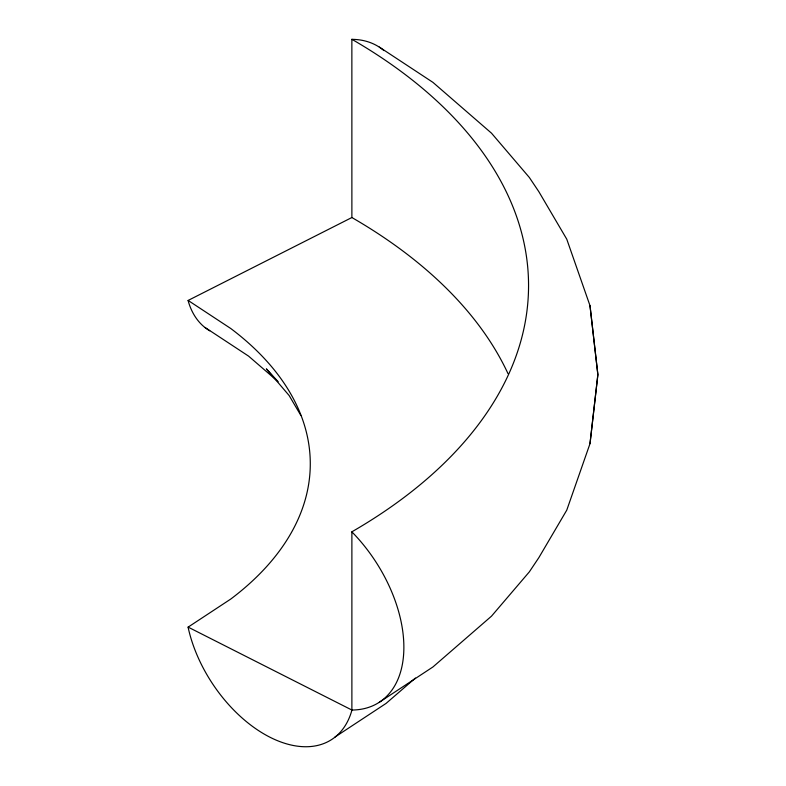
<?xml version="1.0" encoding="UTF-8"?>
<svg xmlns="http://www.w3.org/2000/svg" width="786" height="786" viewBox="0 0 786 786"><rect width="100%" height="100%" fill="white"/><g stroke="black" fill="none" stroke-linecap="round" stroke-linejoin="round"><path stroke-width="1.18" d="M379.343 702.252L432.939 666.96L491.496 616.165L529.322 571.884L538.852 557.647L566.765 510.153L590.001 443.648L597.871 374.667L590.001 305.685L566.765 239.18L538.852 191.686L529.322 177.449L491.496 133.168L432.939 82.373L379.343 47.081M590.001 443.648L597.871 374.667L590.001 305.685M415.421 678.053L386.064 703.421L335.013 737.032M383.961 50.609A120.612 74.041 -56.6 0 0 351.863 39.349L351.882 217.526L188.129 300.439L230.74 328.489A384.934 222.242 0 0 1 230.74 599.07L188.129 627.12L351.882 710.033A120.612 74.041 56.6 0 0 403.866 647.242A120.612 74.041 56.6 0 0 351.863 531.847M204.999 327.438L248.582 356.127L278.185 381.711L266.375 368.88L289.16 395.555L300.812 415.372M351.882 710.033L351.882 531.808A603.206 348.257 0 0 0 351.882 39.3M351.932 710.072A112.653 69.158 56.6 0 1 270.001 737.248A112.653 69.158 56.6 0 1 188.07 627.11M351.882 217.526A603.206 348.257 0 0 1 508.002 373.645M209.734 330.818A112.653 69.158 -56.6 0 1 188.07 300.478"/></g></svg>
